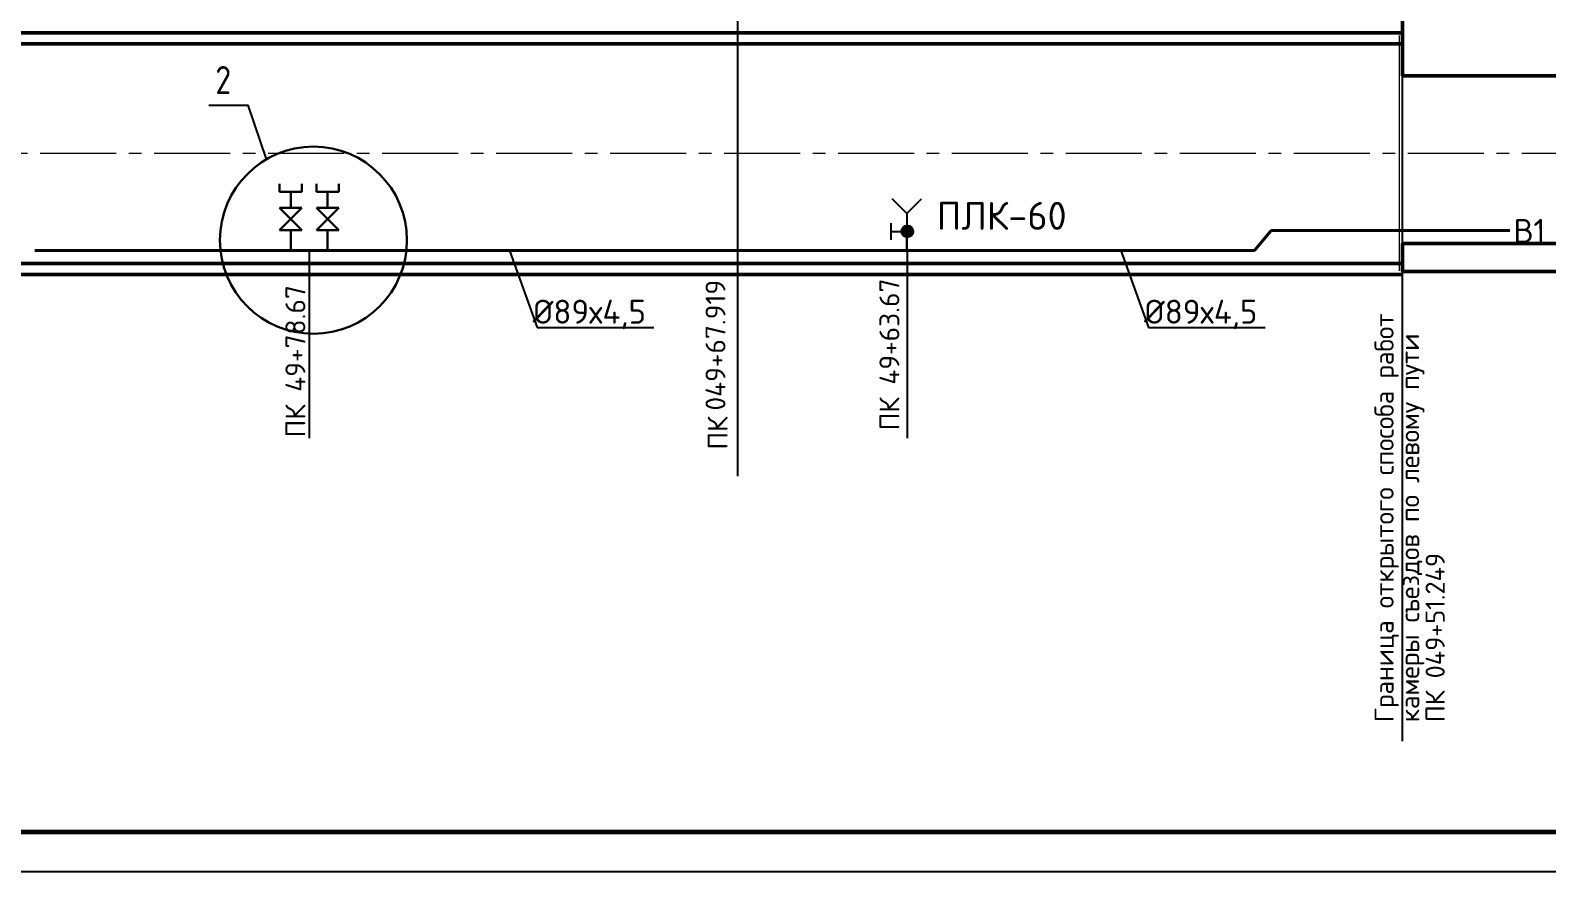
# Paper-space layout 'л2-л8' of a CAD drawing. Header units: millimetres. Extents: x 10032 to 18918, y -3051 to 627.
# Drawn here: x 16682.7 to 16872.8, y -1761.1 to -1655.6 of the extents above; entities that cross this region are included whole.
import ezdxf

# ---------------------------------------------------------------- set-up
doc = ezdxf.new("R2010")
doc.units = ezdxf.units.MM
doc.header["$LTSCALE"] = 0.5
doc.linetypes.add('CENTER2', pattern=[28.575, 19.05, -3.175, 3.175, -3.175])
for name, color, linetype in [('1_NADPIS', 7, 'Continuous'), ('ВК_надписи', 7, 'Continuous'), ('ВК_сети', 4, 'Continuous'), ('ГТ_Конструкции', 2, 'Continuous'), ('МИП_Конструкция', 185, 'Continuous')]:
    doc.layers.add(name, color=color, linetype=linetype)
for name, color, linetype, lineweight in [('1_PK500', 5, 'Continuous', 35), ('_Формат', 7, 'Continuous', 35), ('А_Конструкции', 4, 'Continuous', 50), ('АР_Оси', 242, 'CENTER2', 18)]:
    doc.layers.add(name, color=color, linetype=linetype, lineweight=lineweight)
doc.styles.add('RS-3-08', font='romans.shx', dxfattribs={"width": 0.8, "height": 3})
doc.styles.add('Стандарт ММП', font='isocpeur.ttf')

# ---------------------------------------------------------------- blocks, each defined once
blk = doc.blocks.new('A$C51BA2402')
at = {"layer": 'ГТ_Конструкции', "color": 0, "linetype": 'ByBlock', "lineweight": -2}
for p, q in [((14.663, -3.982), (14.663, -8.923)), ((14.663, -8.92), (14.663, -8.923)), ((14.663, -8.923), (20.913, -8.923)), ((48.481, -13.123), (14.663, -13.123)), ((14.663, -13.123), (14.663, -13.823)), ((48.481, -13.823), (14.663, -13.823))]:
    blk.add_line(p, q, dxfattribs=at)

psp = doc.layouts.new('л2-л8')

# ---------------------------------------------------------------- hatches: boundary and pattern name
at = {"layer": 'ВК_сети', "ltscale": 0.5}
h = psp.add_hatch(color=6, dxfattribs=at)
h.paths.add_polyline_path([(16793.3859, -1680.8404, -0.41421356), (16792.6359, -1681.5904), (16792.6359, -1680.8404)])
h.paths.add_polyline_path([(16793.3859, -1680.8404), (16792.6359, -1680.8404), (16792.6359, -1680.0904, -0.41421356)])
h.paths.add_polyline_path([(16792.6359, -1680.8404), (16792.6359, -1681.5904, -0.58408052), (16791.9941, -1680.4524)])
h.paths.add_polyline_path([(16792.6359, -1680.0904), (16792.6359, -1680.8404), (16791.9941, -1680.4524, -0.26256208)])

# ---------------------------------------------------------------- linework, layer by layer
at = {"layer": '1_NADPIS', "color": 1, "linetype": 'Continuous'}
for p, q in [((16771.3273, -1626.4072, 0), (16771.3273, -1711.4997, 0)), ((16717.6573, -1683.2315, -0.0002), (16717.6573, -1706.7409, -0.0002)), ((16792.6687, -1706.7409, -0.0002), (16792.6687, -1683.2315, -0.0002))]:
    psp.add_line(p, q, dxfattribs=at)
at = {"layer": '1_NADPIS', "color": 1, "linetype": 'Continuous', "extrusion": (1.40889e-08, 1.1707e-08, 1)}
psp.add_line((16854.6785, -1658.8401, 0), (16854.679, -1744.721, 0), dxfattribs=at)
at = {"layer": '_Формат', "color": 7, "lineweight": 60}
psp.add_line((16554.1739, -1756.057), (18172.2466, -1756.0567), dxfattribs=at)
at = {"layer": '_Формат', "color": 7, "lineweight": 25}
psp.add_line((16534.1739, -1761.0567), (18177.2466, -1761.0567), dxfattribs=at)
at = {"layer": 'А_Конструкции'}
for p, q in [((16854.678, -1657.3399, -0.0002), (16610.9239, -1657.3399, -0.0002)), ((16854.6779, -1655.9399, -0.0002), (16610.924, -1655.9399, -0.0002)), ((16854.6785, -1684.8399, -0.0002), (16610.9237, -1684.8399, -0.0002)), ((16854.6785, -1686.2399, -0.0002), (16610.9237, -1686.2399, -0.0002))]:
    psp.add_line(p, q, dxfattribs=at)
at = {"layer": 'АР_Оси', "color": 7}
psp.add_line((17407.8345, -1671.0899, 0), (16610.9238, -1671.0899, 0), dxfattribs=at)
at = {"layer": 'ВК_надписи', "color": 2, "ltscale": 0.5}
for p in [(16705.0763, -1665.0036, 0), (16712.3063, -1671.7981, 0)]:
    psp.add_line(p, (16710.0163, -1665.0036, 0), dxfattribs=at)
at = {"layer": 'ВК_надписи'}
for p, q in [((16742.7795, -1683.2304, -0.0002), (16746.2318, -1692.8615, -0.0002)), ((16819.415, -1683.2315, -0.0002), (16822.8673, -1692.8626, -0.0002)), ((16746.2318, -1692.8615, -0.0002), (16760.8712, -1692.8615, -0.0002)), ((16822.8673, -1692.8626, -0.0002), (16837.5068, -1692.8626, -0.0002))]:
    psp.add_line(p, q, dxfattribs=at)
at = {"layer": 'ВК_сети', "color": 1, "lineweight": 30, "ltscale": 0.5}
for p, q in [((16713.941, -1675.8923, 2.5809), (16713.941, -1674.8923, 2.5809)), ((16716.741, -1675.8923, 2.5809), (16713.941, -1675.8923, 2.5809)), ((16715.341, -1677.8923, 2.5809), (16715.341, -1675.8923, 2.5809)), ((16716.741, -1675.8923, 2.5809), (16716.741, -1674.8923, 2.5809)), ((16718.5736, -1675.8923, 2.5809), (16718.5736, -1674.8923, 2.5809)), ((16721.3736, -1675.8923, 2.5809), (16718.5736, -1675.8923, 2.5809)), ((16719.9736, -1677.8923, 2.5809), (16719.9736, -1675.8923, 2.5809)), ((16721.3736, -1675.8923, 2.5809), (16721.3736, -1674.8923, 2.5809)), ((16713.941, -1677.8923, 2.5809), (16716.741, -1680.6923, 2.5809)), ((16716.741, -1677.8923, 2.5809), (16713.941, -1680.6923, 2.5809)), ((16716.741, -1677.8923, 2.5809), (16713.941, -1677.8923, 2.5809)), ((16718.5736, -1677.8923, 2.5809), (16721.3736, -1680.6923, 2.5809)), ((16721.3736, -1677.8923, 2.5809), (16718.5736, -1680.6923, 2.5809)), ((16721.3736, -1677.8923, 2.5809), (16718.5736, -1677.8923, 2.5809)), ((16713.941, -1680.6923, 2.5809), (16716.741, -1680.6923, 2.5809)), ((16715.341, -1683.1507, 2.5809), (16715.341, -1680.6924, 2.5809)), ((16718.5736, -1680.6923, 2.5809), (16721.3736, -1680.6923, 2.5809)), ((16719.9736, -1683.1507, 2.5809), (16719.9736, -1680.6924, 2.5809))]:
    psp.add_line(p, q, dxfattribs=at)
at = {"layer": 'ВК_сети', "color": 6, "ltscale": 0.5}
for p, q in [((16792.5743, -1678.5816, 0), (16790.7501, -1676.7574, 0)), ((16792.5743, -1678.5816, 0), (16794.3985, -1676.7574, 0)), ((16790.6063, -1681.872, 0), (16790.6063, -1679.8102, 0)), ((16792.5743, -1678.5816, 0), (16792.5743, -1683.0203, 0)), ((16790.6063, -1680.8411, 0), (16792.6359, -1680.8411, 0))]:
    psp.add_line(p, q, dxfattribs=at)
at = {"layer": 'ВК_сети', "color": 6, "lineweight": 30, "ltscale": 0.5, "extrusion": (-3.27269e-07, -1.1423e-06, 1)}
psp.add_line((16792.5743, -1683.0203, 0), (16792.5743, -1680.0654, 0), dxfattribs=at)
at = {"layer": 'ВК_сети', "color": 2, "lineweight": 40, "ltscale": 0.5}
for p, q in [((16838.24, -1680.7293, -0.0002), (16836.1411, -1683.2315, -0.0002)), ((16683.2618, -1683.2308, -0.0002), (16771.3272, -1683.2302, -0.0002))]:
    psp.add_line(p, q, dxfattribs=at)
at = {"layer": 'ВК_сети', "color": 2, "lineweight": 40, "ltscale": 0.5, "elevation": -0.0002}
for points in [[(16838.24, -1680.7293), (16859.9273, -1680.7293), (16868.1598, -1680.7293)], [(16683.2618, -1683.2315), (16836.1411, -1683.2315)]]:
    psp.add_lwpolyline(points, dxfattribs=at)
at = {"layer": 'ВК_сети', "color": 2, "lineweight": 30}
psp.add_circle((16718.1954, -1681.935, 0), 11.7234, dxfattribs=at)
at = {"layer": 'ВК_сети', "color": 6, "ltscale": 0.5}
psp.add_circle((16792.6359, -1680.8404, 0), 0.75, dxfattribs=at)
at = {"layer": 'МИП_Конструкция', "linetype": 'Continuous', "lineweight": 0, "ltscale": 0.25}
psp.add_line((16854.3034, -1656.2927, -0.0002), (16854.3049, -1685.7927, -0.0002), dxfattribs=at)

# ---------------------------------------------------------------- block references
at = {"layer": 'А_Конструкции', "extrusion": (3.37742e-05, 5.03642e-15, 1), "xscale": 5.000000000000011, "yscale": 5.000000000000011, "zscale": 5.000000000000011, "rotation": 8.584940473987621e-09}
psp.add_blockref('A$C51BA2402', (16781.3717, -1616.7234, 0.5813), dxfattribs=at)

# ---------------------------------------------------------------- texts
at = {"layer": '1_NADPIS', "linetype": 'Continuous', "style": 'Стандарт ММП'}
psp.add_text('ПЛК-60', height=3.5, rotation=360, dxfattribs=at).set_placement((16796.3165, -1680.6321, 0))
at = {"layer": '1_NADPIS', "color": 1, "linetype": 'Continuous', "style": 'Стандарт ММП'}
for s, p in [('ПК 49+78.67', (16717.1795, -1706.6448, -0.0002)), ('049+67.919', (16769.8377, -1703.2808, 0)), ('ПК 49+63.67', (16791.6376, -1705.7583, 0)), ('ПК ', (16770.1093, -1708.1704, 0))]:
    psp.add_text(s, height=2.5, rotation=90, dxfattribs=at).set_placement(p)
at = {"layer": '1_NADPIS', "color": 1, "linetype": 'Continuous', "insert": (16855.6046, -1742.3288), "char_height": 2.4, "width": 565.022374, "attachment_point": 4, "rotation": 90, "line_spacing_factor": 0.8, "style": 'Стандарт ММП'}
psp.add_mtext('Граница открытого способа работ \\Pкамеры съездов по левому пути\\PПК 049+51.249', dxfattribs=at)
at = {"layer": '1_PK500', "style": 'Стандарт ММП'}
psp.add_text('В1', height=3, rotation=0.560426, dxfattribs=at).set_placement((16868.6253, -1682.2923, -0.0002))
at = {"layer": 'ВК_надписи', "color": 2, "ltscale": 0.5, "style": 'RS-3-08', "width": 0.8}
psp.add_text('2', height=3.5, dxfattribs=at).set_placement((16705.8858, -1663.6143, 0))
at = {"layer": 'ВК_надписи', "lineweight": 30, "ltscale": 0.5, "style": 'Стандарт ММП'}
for p in [(16745.6709, -1692.3903, -0.0002), (16822.3064, -1692.3914, -0.0002)]:
    psp.add_text('%%C89х4,5', height=3, dxfattribs=at).set_placement(p)

doc.saveas('drawing.dxf')
